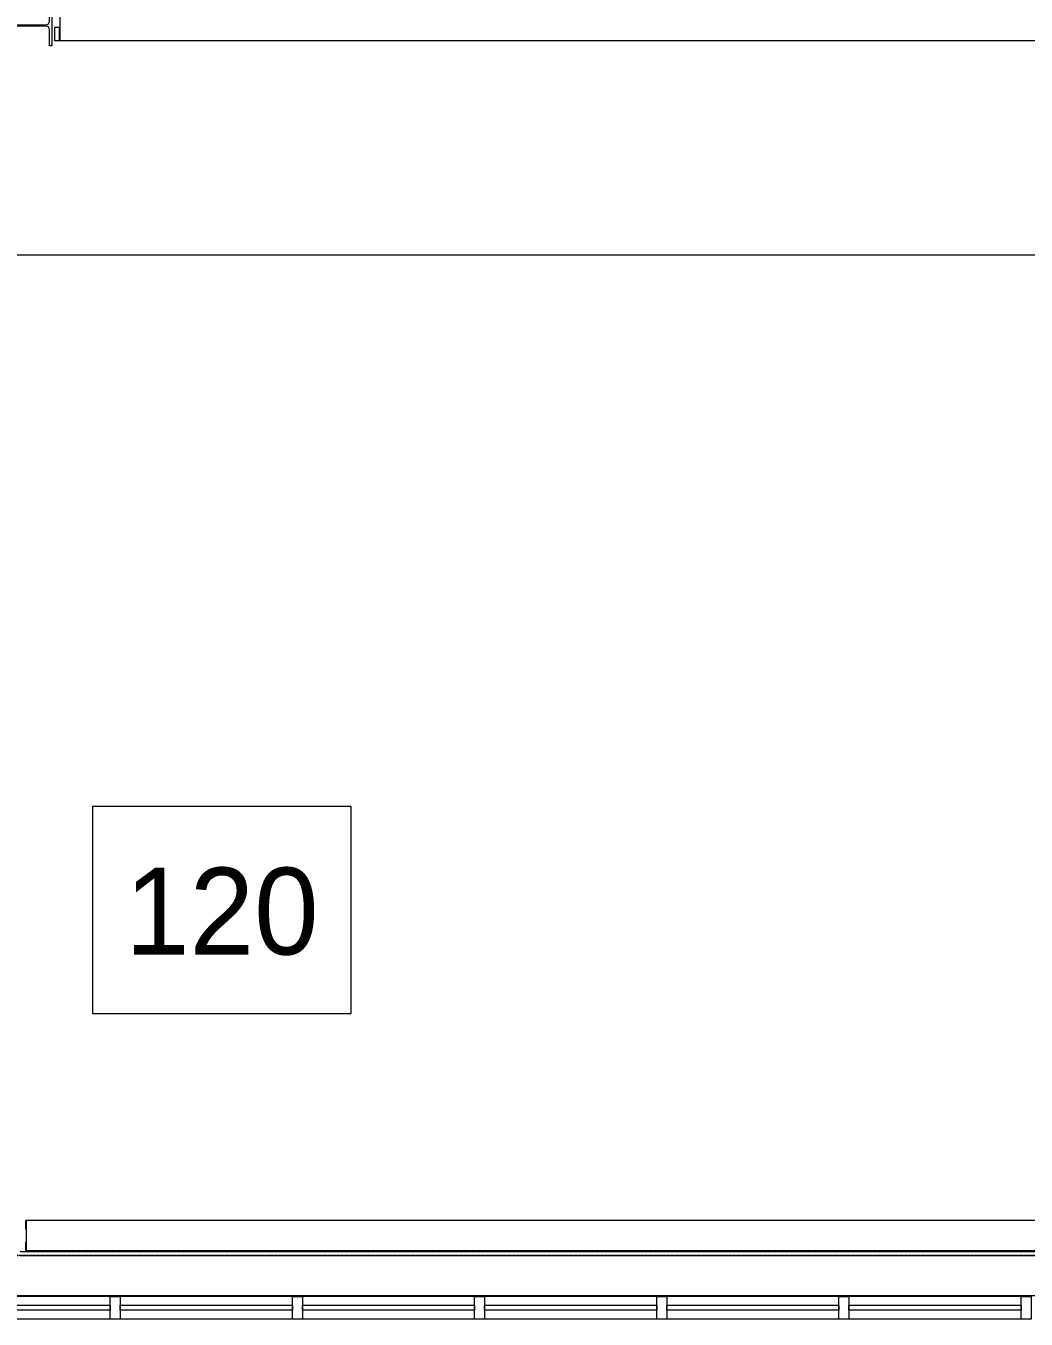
# Model space of a CAD drawing. Header units: inches. Extents: x 21035 to 27089, y -23277 to -20247.
# Drawn here: x 22079 to 22277.7, y -22799.9 to -22543.1 of the extents above; entities that cross this region are included whole.
import ezdxf

# ---------------------------------------------------------------- set-up
doc = ezdxf.new("R2010")
doc.units = ezdxf.units.IN
doc.header["$MEASUREMENT"] = 0
doc.linetypes.add('Grid Line 1_2_', pattern=[0.875, 0.5, -0.125, 0.125, -0.125])
for name, color, linetype, lineweight in [('A-AREA-IDEN', 2, 'Continuous', 9), ('A-CLNG', 13, 'Continuous', 13), ('A-GLAZ-CURT', 52, 'Continuous', 13), ('A-GLAZ-CWMG', 51, 'Continuous', 13), ('A-WALL', 113, 'Continuous', 13), ('G-ANNO-SYMB', 111, 'Continuous', 9), ('S-BEAM', 12, 'Continuous', 13), ('S-COLS', 52, 'Continuous', 13), ('S-GRID', 1, 'Continuous', 9)]:
    doc.layers.add(name, color=color, linetype=linetype, lineweight=lineweight)
doc.styles.add('Century Gothic', font='GOTHIC.TTF', dxfattribs={"height": 17.245342})

# ---------------------------------------------------------------- blocks, each defined once
blk = doc.blocks.new('W-Wide Flange-Column - B4_F-1389255-RCP - First Floor')
at = {"layer": 'S-COLS', "lineweight": 9}
h = blk.add_hatch(dxfattribs=at)
h.set_pattern_fill('FP_18', color=8, style=0, pattern_type=2)
h.set_pattern_definition([(135, (-22543.053, -22076.89), (-19.00703, -19.00703), []), (135, (-22571.853, -22076.89), (-19.00703, -19.00703), [])])
h.paths.add_polyline_path([(4, -7.25), (4, -6.82), (0.84, -6.82), (0.35, -6.61), (0.14, -6.12), (0.14, 6.12), (0.35, 6.61), (0.84, 6.82), (4, 6.82), (4, 7.25), (-4, 7.25), (-4, 6.82), (-0.84, 6.82), (-0.35, 6.61), (-0.14, 6.12), (-0.14, -6.12), (-0.35, -6.61), (-0.84, -6.82), (-4, -6.82), (-4, -7.25), (-3, -7.25)], flags=0)
at = {"layer": 'S-COLS', "color": 7}
for p, q in [((-4, 7.25), (4, 7.25)), ((-4, 6.82), (-4, 7.25)), ((-0.84, 6.82), (-4, 6.82)), ((-0.14, -6.12), (-0.14, 6.12)), ((0.14, 6.12), (0.14, -6.12)), ((4, 6.82), (0.84, 6.82)), ((4, 7.25), (4, 6.82)), ((-4, -7.25), (-4, -6.82)), ((-4, -6.82), (-0.84, -6.82)), ((4, -7.25), (-4, -7.25)), ((0.84, -6.82), (4, -6.82)), ((4, -6.82), (4, -7.25))]:
    blk.add_line(p, q, dxfattribs=at)
for centre, start, end in [((-0.84, 6.12), 360, 90), ((0.84, 6.12), 90, 180), ((-0.84, -6.12), 270, 0), ((0.84, -6.12), 180, 270)]:
    blk.add_arc(centre, 0.691, start, end, dxfattribs=at)
blk = doc.blocks.new('W-Wide Flange - 2_-3_ deep-1401662-RCP - First Floor')
at = {"layer": 'S-BEAM', "color": 8, "lineweight": 9}
for p, q in [((22085.76, -22540.05), (22085.76, -22546.05)), ((22084.7, -22544.32), (22084.7, -22546.05)), ((22085.67, -22543.43), (22084.73, -22543.43)), ((22085.71, -22546.05), (22085.71, -22544.32)), ((22084.7, -22546.05), (22084.64, -22546.05)), ((22084.7, -22546.05), (22085.71, -22546.05)), ((22085.76, -22546.05), (22085.71, -22546.05)), ((22085.76, -22546.05), (22785.14, -22546.05))]:
    blk.add_line(p, q, dxfattribs=at)
for centre, start_param, end_param in [((22084.73, -22544.32), 0, 1.570796), ((22085.67, -22544.32), 4.712389, 6.283185)]:
    blk.add_ellipse(centre, major_axis=(0, 0.89), ratio=0.041631, start_param=start_param, end_param=end_param, dxfattribs=at)
blk = doc.blocks.new('W-Wide Flange - 1_-5_-1341919-RCP - First Floor')
at = {"layer": 'S-BEAM', "color": 8, "lineweight": 9}
for p, q in [((22079.01, -22780.3), (22079.07, -22780.3)), ((22079.01, -22782.04), (22079.01, -22780.3)), ((22079.07, -22780.3), (22079.07, -22786.3)), ((22079.07, -22780.3), (22313.75, -22780.3)), ((22079.01, -22786.3), (22079.01, -22784.57)), ((22079.07, -22786.3), (22079.01, -22786.3)), ((22079.07, -22786.3), (22313.69, -22786.3))]:
    blk.add_line(p, q, dxfattribs=at)
blk = doc.blocks.new('System Panel - INSULATED LOW-E GLAZING _SEE ELEVATIONS FOR U-FACTOR_ SHGC_ _ LT_-827433-RCP - First Floor')
at = {"layer": 'A-GLAZ-CURT', "color": 7}
for p, q in [((-17.09375, -1.25), (-17.09375, -0.25)), ((-17.09375, -0.25), (17.09375, -0.25)), ((17.09375, -1.25), (-17.09375, -1.25)), ((17.09375, -0.25), (17.09375, -1.25))]:
    blk.add_line(p, q, dxfattribs=at)
at = {"layer": 'A-GLAZ-CURT', "color": 10, "lineweight": 9}
for p, q in [((-17.09375, -0.25), (-17.09375, -1.25)), ((-17.09375, -0.25), (17.09375, -0.25)), ((17.09375, -1.25), (-17.09375, -1.25)), ((17.09375, -0.25), (17.09375, -1.25))]:
    blk.add_line(p, q, dxfattribs=at)
blk = doc.blocks.new('Rectangular Mullion - Exterior 2_ x 4_5_-1135298-RCP - First Floor')
at = {"layer": 'A-GLAZ-CWMG', "color": 8, "lineweight": 9}
for p, q in [((26281.52, -22724.99), (26281.52, -22759.18)), ((26286.02, -22724.99), (26286.02, -22759.18))]:
    blk.add_line(p, q, dxfattribs=at)
blk = doc.blocks.new('Rectangular Mullion - Exterior 2_ x 4_5_-827464-RCP - First Floor')
at = {"layer": 'A-GLAZ-CWMG', "color": 7}
for p, q in [((1, 3), (-1, 3)), ((-1, 3), (-1, -1.5)), ((1, -1.5), (1, 3)), ((-1, -1.5), (1, -1.5))]:
    blk.add_line(p, q, dxfattribs=at)
blk = doc.blocks.new('Rectangular Mullion - Exterior 2_ x 4_5_-V25-RCP - First Floor')
at = {"layer": 'A-GLAZ-CWMG', "color": 8, "lineweight": 9}
for p, q in [((22240.49, -22795.43), (22206.33, -22795.43)), ((22240.49, -22799.93), (22206.33, -22799.93))]:
    blk.add_line(p, q, dxfattribs=at)
blk = doc.blocks.new('Rectangular Mullion - Exterior 2_ x 4_5_-1115231-RCP - First Floor')
at = {"layer": 'A-GLAZ-CWMG', "color": 7}
for p, q in [((1, 3), (-1, 3)), ((-1, 3), (-1, -1.5)), ((1, -1.5), (1, 3)), ((-1, -1.5), (1, -1.5))]:
    blk.add_line(p, q, dxfattribs=at)
blk = doc.blocks.new('Rectangular Mullion - Exterior 2_ x 4_5_-V23-RCP - First Floor')
at = {"layer": 'A-GLAZ-CWMG', "color": 8, "lineweight": 9}
for p, q in [((26281.52, -22761.18), (26281.52, -22795.37)), ((26286.02, -22761.18), (26286.02, -22795.37))]:
    blk.add_line(p, q, dxfattribs=at)
blk = doc.blocks.new('Girt_C - 8_D-1781644-RCP - First Floor')
at = {"layer": 'S-BEAM', "color": 8, "lineweight": 9}
for p, q in [((22064.14, -22787.3), (22069.64, -22787.3)), ((22064.14, -22787.3), (22064.14, -22787.49)), ((22064.14, -22787.49), (22064.14, -22795.12)), ((22070.07, -22787.3), (22077.46, -22787.3)), ((22077.89, -22787.3), (22309.89, -22787.3)), ((22064.14, -22795.12), (22064.14, -22795.3)), ((22071.67, -22795.3), (22064.14, -22795.3)), ((22314.02, -22795.3), (22075.61, -22795.3))]:
    blk.add_line(p, q, dxfattribs=at)

msp = doc.modelspace()

# ---------------------------------------------------------------- linework, layer by layer
at = {"layer": 'A-AREA-IDEN', "flags": 128}
msp.add_lwpolyline([(22092.23281, -22698.10027), (22092.23281, -22739.24313), (22143.65281, -22739.24313), (22143.65281, -22698.10027)], close=True, dxfattribs=at)
at = {"layer": 'A-CLNG', "color": 8, "lineweight": 9}
msp.add_line((22091.80948, -22786.55281), (22077.89023, -22786.55281), dxfattribs=at)
at = {"layer": 'A-WALL', "color": 8, "lineweight": 9}
msp.add_line((22313.59036, -22786.55281), (22091.80948, -22786.55281), dxfattribs=at)
at = {"layer": 'G-ANNO-SYMB'}
msp.add_line((26409.52721, -22588.63029), (21852.53251, -22588.63029), dxfattribs=at)
at = {"layer": 'S-GRID', "linetype": 'Grid Line 1_2_'}
for p, q in [((26557.32365, -22787.30281), (21678.63847, -22787.30281)), ((26557.32365, -22787.30281), (21678.63847, -22787.30281)), ((26557.32365, -22795.30281), (21678.63847, -22795.30281)), ((26557.32365, -22795.30281), (21678.63847, -22795.30281))]:
    msp.add_line(p, q, dxfattribs=at)

# ---------------------------------------------------------------- block references
at = {"layer": 'A-GLAZ-CURT', "color": 10, "lineweight": 9, "rotation": 180}
for p in [(22078.67148, -22798.42781), (22114.85898, -22798.42781), (22151.04648, -22798.42781), (22187.23398, -22798.42781), (22223.42148, -22798.42781), (22259.60898, -22798.42781)]:
    msp.add_blockref('System Panel - INSULATED LOW-E GLAZING _SEE ELEVATIONS FOR U-FACTOR_ SHGC_ _ LT_-827433-RCP - First Floor', p, dxfattribs=at)
at = {"layer": 'A-GLAZ-CWMG', "color": 8, "lineweight": 9, "rotation": 270}
for name, p in [('Rectangular Mullion - Exterior 2_ x 4_5_-V23-RCP - First Floor', (44856.94304, 3486.08741)), ('Rectangular Mullion - Exterior 2_ x 4_5_-V23-RCP - First Floor', (44893.13054, 3486.08741)), ('Rectangular Mullion - Exterior 2_ x 4_5_-V23-RCP - First Floor', (44929.31804, 3486.08741)), ('Rectangular Mullion - Exterior 2_ x 4_5_-V23-RCP - First Floor', (44965.50554, 3486.08741)), ('Rectangular Mullion - Exterior 2_ x 4_5_-1135298-RCP - First Floor', (45001.69304, 3486.08741))]:
    msp.add_blockref(name, p, dxfattribs=at)
at = {"layer": 'A-GLAZ-CWMG', "color": 8, "lineweight": 9, "extrusion": (0, 0, -1)}
for name, p in [('Rectangular Mullion - Exterior 2_ x 4_5_-1115231-RCP - First Floor', (-22096.76523, -22798.42781)), ('Rectangular Mullion - Exterior 2_ x 4_5_-1115231-RCP - First Floor', (-22132.95273, -22798.42781)), ('Rectangular Mullion - Exterior 2_ x 4_5_-1115231-RCP - First Floor', (-22169.14023, -22798.42781)), ('Rectangular Mullion - Exterior 2_ x 4_5_-1115231-RCP - First Floor', (-22205.32773, -22798.42781)), ('Rectangular Mullion - Exterior 2_ x 4_5_-1115231-RCP - First Floor', (-22241.51523, -22798.42781)), ('Rectangular Mullion - Exterior 2_ x 4_5_-827464-RCP - First Floor', (-22277.70273, -22798.42781))]:
    msp.add_blockref(name, p, dxfattribs=at)
at = {"layer": 'A-GLAZ-CWMG', "color": 8, "lineweight": 9}
msp.add_blockref('Rectangular Mullion - Exterior 2_ x 4_5_-V25-RCP - First Floor', (0, 0), dxfattribs=at)
at = {"layer": 'S-BEAM', "color": 8, "lineweight": 9}
for name in ['W-Wide Flange - 2_-3_ deep-1401662-RCP - First Floor', 'W-Wide Flange - 1_-5_-1341919-RCP - First Floor', 'Girt_C - 8_D-1781644-RCP - First Floor']:
    msp.add_blockref(name, (0, 0), dxfattribs=at)
at = {"layer": 'S-COLS', "color": 8, "lineweight": 9, "rotation": 269.9999999999997}
msp.add_blockref('W-Wide Flange-Column - B4_F-1389255-RCP - First Floor', (22076.89023, -22543.05281), dxfattribs=at)

# ---------------------------------------------------------------- texts
at = {"layer": 'A-AREA-IDEN', "insert": (22117.94281, -22710.2835), "char_height": 17.245342, "width": 47.304, "attachment_point": 2, "line_spacing_factor": 0.984117, "style": 'Century Gothic'}
msp.add_mtext('120', dxfattribs=at)

doc.saveas('drawing.dxf')
